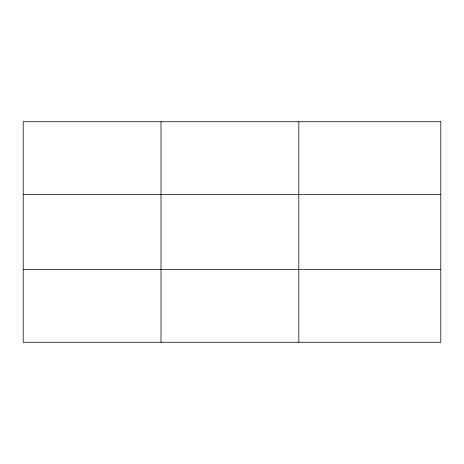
<?xml version="1.0" encoding="UTF-8"?>
<svg xmlns="http://www.w3.org/2000/svg" width="464" height="464" viewBox="0 0 464 464"><rect width="100%" height="100%" fill="white"/><g stroke="black" fill="none" stroke-linecap="round" stroke-linejoin="round"><path stroke-width="0.7" d="M161.008 342.252L161.008 121.748M298.816 342.252L298.816 121.748M23.2 194.515L440.8 194.515M23.2 269.485L440.8 269.485M440.8 121.748L440.8 342.252L23.2 342.252L23.2 121.748L440.8 121.748"/></g></svg>
